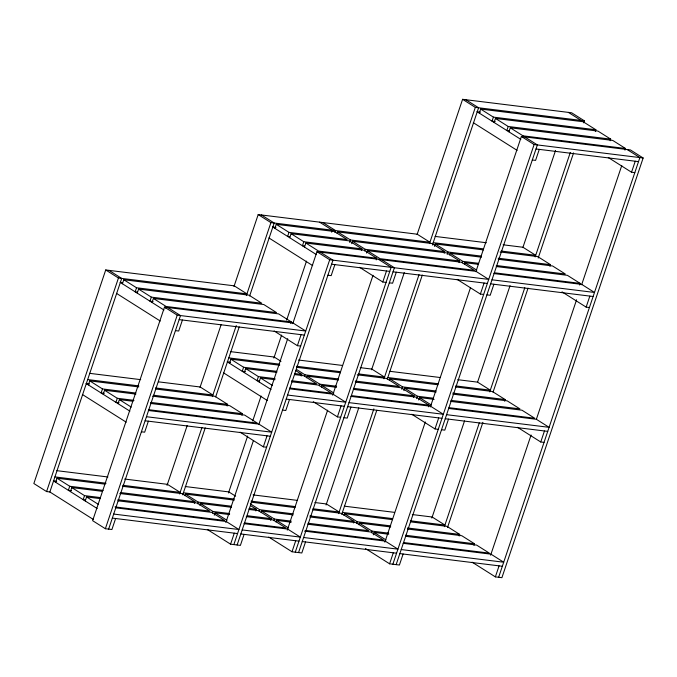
<?xml version="1.0" encoding="UTF-8"?>
<svg xmlns="http://www.w3.org/2000/svg" width="677" height="677" viewBox="0 0 677 677"><rect width="100%" height="100%" fill="white"/><g stroke="black" fill="none" stroke-linecap="round" stroke-linejoin="round"><path stroke-width="1.02" d="M105.722 269.962L118.45 278.01L246.936 293.877L234.208 285.829L105.722 269.962L33.85 483.522L46.578 491.57L49.853 491.967L121.716 278.416L108.989 270.368M46.578 491.57L118.45 278.01M55.632 482.269L56.995 478.216L104.994 484.148M88.391 384.925L89.753 380.88L138.793 386.939M122.435 283.773L123.798 279.728L249.009 295.18L261.737 303.228L136.526 287.767L123.798 279.728M56.995 478.216L69.723 486.264L68.36 490.309L71.491 490.698M89.753 380.88L102.481 388.928L101.118 392.973L104.25 393.362M136.526 287.767L135.163 291.812L137.245 292.075M70.433 491.62L71.796 487.575L102.058 491.307M103.192 394.285L104.554 390.24L135.857 394.099M137.236 293.124L138.599 289.079L263.81 304.54L276.538 312.588L151.326 297.127L138.599 289.079M71.796 487.575L84.523 495.623L83.161 499.668L85.251 499.922M104.554 390.24L117.282 398.279L115.919 402.333L119.05 402.713M151.326 297.127L149.964 301.172L153.095 301.561M85.234 500.98L86.597 496.926L100.162 498.602M117.993 403.636L119.355 399.591L132.92 401.266M152.037 302.484L153.4 298.439L278.619 313.891L291.347 321.939L290.797 323.555M164.503 307.113L177.23 315.16L305.716 331.028L292.989 322.98L164.503 307.113L92.631 520.672L105.367 528.72L111.908 529.524L115.615 518.506M165.586 308.103L166.127 306.478L153.4 298.439M105.367 528.72L177.23 315.16M108.633 529.118L180.505 315.567L167.778 307.519M148.373 421.17L144.666 432.188L141.391 431.782M182.418 320.018L178.711 331.028L175.436 330.63M167.041 485.392L187.224 425.435M200.003 387.456L221.193 324.495M233.971 286.523L258.191 214.567L417.201 234.2L429.937 242.248L270.918 222.615L258.191 214.567M179.591 493.99L201.974 427.483M212.35 396.646L236.273 325.544M246.369 295.57L270.918 222.615M182.705 494.845L205.241 427.881M215.667 396.908L239.209 326.949M249.635 295.967L274.185 223.021L261.457 214.973M184.931 495.699L185.481 494.083L234.284 500.108M229.511 363.253L230.874 359.208L279.677 365.233M274.896 228.377L276.258 224.324L334.413 231.509L347.149 239.556L288.994 232.372L276.258 224.324M194.392 503.341L194.934 501.725L182.206 493.677L122.732 486.331M227.15 406.005L227.692 404.389L214.964 396.341L155.49 388.996M197.667 503.747L198.209 502.131L185.481 494.083M230.874 359.208L243.602 367.247L242.239 371.292L245.353 371.681M288.994 232.372L287.632 236.417L289.705 236.679M199.74 505.059L200.282 503.434L231.441 507.285M244.312 372.604L245.675 368.559L276.825 372.409M289.705 237.729L291.068 233.683L349.222 240.86L361.95 248.908L361.408 250.524M241.951 415.365L242.501 413.74L229.765 405.701L152.553 396.163M212.468 513.098L213.01 511.482L200.282 503.434M245.675 368.559L258.402 376.607L257.04 380.652L259.122 380.906M291.068 233.683L303.795 241.731L302.433 245.776L304.506 246.03M214.27 515.222L215.083 512.794L229.621 514.588M259.113 381.963L260.476 377.918L275.014 379.712M304.506 247.088L305.869 243.035L364.023 250.219L376.75 258.267L376.209 259.883M228.471 492.974L247.638 436.013M252.682 421.026L261.094 396.037M273.872 358.065L281.607 335.081M286.65 320.086L306.495 261.127M225.83 522.542L253.41 440.6M258.792 424.606L287.708 338.661M292.76 323.674L316.971 251.717L475.99 271.35L488.718 279.398L329.699 259.765L316.971 251.717M331.671 232.194L332.339 230.197L319.612 222.149M334.937 232.6L335.614 230.603L322.887 222.555M244.101 534.373L240.394 545.391L230.578 544.173L234.284 533.163M266.611 447.243L263.336 446.837L267.043 435.827M300.647 346.082L297.381 345.685L301.087 334.666M337.146 233.531L337.688 231.915L432.011 243.559L444.738 251.599L444.197 253.223M233.853 544.579L329.699 259.765M237.119 544.985L332.974 260.171L320.246 252.123M289.494 399.498L285.787 410.507L282.512 410.11M334.878 264.614L331.171 275.632L327.905 275.226M255.821 510.923L256.363 509.307L250.422 505.55M301.214 376.048L301.756 374.432L295.815 370.674M259.088 511.33L259.638 509.713L250.304 503.815M304.481 376.454L305.022 374.838L296.543 369.473M349.603 242.383L350.415 239.954L337.688 231.915M261.161 512.641L261.711 511.025L293.149 514.901M306.554 377.766L307.104 376.141L338.542 380.025M351.676 243.695L352.489 241.266L446.812 252.91L459.539 260.958L458.998 262.574M270.622 520.283L271.164 518.667L258.436 510.619L249.094 509.468M273.897 520.689L274.439 519.064L261.711 511.025M319.282 385.805L319.832 384.189L307.104 376.141M364.675 250.93L365.225 249.314L352.489 241.266M275.971 521.992L276.512 520.376L291.186 522.187M321.355 387.117L321.905 385.501L336.579 387.312M366.477 253.054L367.298 250.625L461.612 262.27L474.34 270.309L380.025 258.665L367.298 250.625M287.251 530.125L327.617 410.203M332.661 395.216L373.019 275.294M305.522 541.955L301.815 552.974L292.007 551.763L295.714 540.745M340.666 417.286L337.4 416.88L341.106 405.87M386.059 282.411L382.784 282.004L386.491 270.995M295.274 552.161L391.128 267.347L378.401 259.299M298.549 552.567L394.395 267.753L381.667 259.706M350.914 407.08L347.208 418.098L343.941 417.692M396.307 272.205L392.601 283.214L389.326 282.817M326.069 504.991L358.768 407.833M371.58 369.769L404.279 272.611M417.091 234.547L462.594 99.324L571.633 112.788L584.369 120.828L583.692 122.833M338.61 513.623L373.856 408.866M383.969 378.815L419.029 274.642M429.48 243.593L475.322 107.372L462.594 99.324M341.733 514.444L376.793 410.27M387.244 379.222L422.304 275.048M432.391 245.074L478.597 107.77L465.869 99.731M343.95 515.332L344.5 513.716L392.609 519.657M389.343 380.457L389.884 378.841L438.002 384.781M434.465 246.386L435.277 243.957L483.386 249.898M479.308 113.127L480.67 109.082L583.168 121.742L595.895 129.781L595.354 131.406M353.411 522.974L353.953 521.358L341.225 513.31L312.926 509.815M356.677 523.38L357.228 521.764L344.5 513.716M401.799 389.309L402.62 386.88L389.884 378.841M447.192 254.434L448.005 252.005L435.277 243.957M480.67 109.082L493.398 117.129L492.035 121.175L495.175 121.564M358.759 524.692L359.301 523.067L390.68 526.943M403.873 390.621L404.694 388.192L436.064 392.068M449.536 254.933L450.087 253.316L481.457 257.192M494.108 122.486L495.471 118.441L597.969 131.093L610.705 139.14L610.155 140.757M413.605 397.45L414.146 395.833L401.419 387.794L355.307 382.099M371.487 532.731L372.028 531.115L359.301 523.067M416.6 398.668L417.421 396.24L404.694 388.192M462.264 262.981L462.814 261.364L450.087 253.316M495.471 118.441L508.207 126.481L506.845 130.534L508.935 130.788M373.289 534.855L374.102 532.427L388.742 534.238M418.674 399.98L419.495 397.551L434.135 399.354M464.337 264.292L464.887 262.668L478.478 264.352M508.918 131.837L510.28 127.792L612.778 140.452L625.506 148.491L624.956 150.116M428.406 406.809L428.956 405.193L416.22 397.145L353.343 389.385M384.858 542.142L425.308 421.949M430.36 406.919L470.481 287.725M475.872 271.697L521.383 136.475L630.422 149.939L643.15 157.986L501.911 577.676L495.361 576.872L472.123 562.181M522.458 137.456L523.008 135.84L510.28 127.792M403.12 554.006L399.413 565.024L389.597 563.806L393.303 552.796M438.256 429.336L434.989 428.93L438.696 417.921M483.649 294.461L480.382 294.055L484.089 283.037M392.863 564.212L534.111 144.523L521.383 136.475M396.138 564.618L537.377 144.92L524.65 136.881M448.504 419.131L444.797 430.14L441.531 429.743M493.897 284.255L490.19 295.265L486.924 294.859M539.29 149.372L535.583 160.39L532.308 159.984M431.841 518.057L464.54 420.891M477.683 381.828L510.052 285.669M522.856 247.604L555.555 150.446M444.374 526.681L479.291 422.93M489.742 391.873L524.802 287.708M535.16 256.921L570.305 152.477M447.505 527.501L482.904 422.33M493.017 392.279L528.068 288.106M538.181 258.055L573.58 152.884M459.175 536.032L459.725 534.415L446.998 526.367L410.389 521.849M504.568 401.156L505.118 399.54L492.382 391.492L455.782 386.973M549.961 266.281L550.503 264.665L537.775 256.617L500.125 251.971M473.985 545.391L474.526 543.775L461.799 535.727L407.41 529.008M579.571 284.992L580.113 283.375L567.385 275.327L496.266 266.543M490.622 555.208L531.081 435.006M536.472 418.978L576.584 299.784M581.645 284.755L621.757 165.56M495.361 576.872L499.076 565.854M544.029 442.394L540.754 441.988L544.46 430.978M589.422 307.519L586.147 307.113L589.853 296.094M634.806 172.643L631.539 172.237L635.246 161.219M498.636 577.269L639.875 157.58L627.147 149.532M475.322 107.372L584.369 120.828M477.234 111.815L480.374 112.204M493.398 117.129L595.895 129.781M508.207 126.481L610.705 139.14M523.008 135.84L625.506 148.491M534.111 144.523L643.15 157.986M536.023 148.974L638.521 161.625M435.116 236.417L486.365 242.738M503.104 244.803L522.974 247.257L535.702 255.305L501.192 251.04M433.204 242.654L483.412 248.848M272.823 227.066L275.945 227.447M350.415 239.954L444.738 251.599M448.005 252.005L481.474 256.134M498.213 258.208L550.503 264.665M498.196 259.257L552.584 265.968L565.312 274.016L496.283 265.494M303.795 241.731L361.95 248.908M365.225 249.314L459.539 260.958M462.814 261.364L478.504 263.302M376.75 258.267L318.596 251.082L305.869 243.035M494.345 272.78L580.113 283.375M493.905 273.567L581.755 284.408L594.491 292.456L491.993 279.804M331.612 264.216L389.766 271.392M393.041 271.799L487.355 283.443M490.63 283.849L593.128 296.501M120.362 282.461L122.444 282.715M166.127 306.478L291.347 321.939M179.143 319.612L304.354 335.073M230.603 351.642L274.219 357.033L281.014 361.323M298.455 360.02L342.469 365.453M360.282 367.653L371.817 369.075L384.544 377.123L358.345 373.89M389.724 371.292L439.932 377.487M457.711 379.687L477.581 382.141L490.309 390.18L455.799 385.924M228.801 357.896L279.686 364.175M296.509 366.257L340.523 371.69M387.811 377.529L438.019 383.724M296.492 367.306L340.506 372.739M357.27 374.813L386.618 378.435L399.345 386.482L355.332 381.041M227.438 361.941L230.552 362.322M243.602 367.247L276.834 371.351M294.487 373.535L301.756 374.432M305.022 374.838L338.559 378.976M402.62 386.88L436.09 391.018M452.82 393.083L505.118 399.54M294.487 374.584L303.829 375.743L316.557 383.783L291.635 380.711M452.803 394.132L507.191 400.852L519.919 408.891L450.89 400.369M258.402 376.607L275.023 378.655M319.832 384.189L336.596 386.262M353.369 388.327L414.146 395.833M417.421 396.24L433.111 398.178M291.635 381.76L318.63 385.095L331.358 393.142L289.824 388.014M450.874 401.427L521.992 410.203L534.72 418.251L448.961 407.664M351.397 395.613L428.956 405.193M289.392 388.793L333.008 394.183L345.735 402.223L287.581 395.046M350.948 396.392L430.597 406.234L443.325 414.273L349.01 402.629M448.512 408.443L536.37 419.291L549.098 427.331L446.6 414.679M89.559 373.332L140.689 379.645M158.426 381.836L200.164 386.99L212.891 395.029L155.498 387.946M286.219 399.091L344.373 406.268M347.648 406.674L441.963 418.318M445.238 418.724L547.735 431.376M87.68 379.569L138.802 385.882M86.317 383.622L89.449 384.003M102.481 388.928L135.874 393.049M153.611 395.241L227.692 404.389M117.282 398.279L133.978 400.344M150.675 402.409L242.501 413.74M150.658 403.458L244.575 415.052L257.302 423.1L148.779 409.703M148.339 410.482L258.944 424.14L271.672 432.18L146.46 416.719M145.098 420.772L270.318 436.225M56.8 470.667L107.931 476.98M124.619 479.037L167.405 484.326L180.133 492.365L122.74 485.282M185.219 486.526L228.834 491.908L235.621 496.199M253.063 494.895L297.076 500.337M314.898 502.537L326.424 503.959L339.152 511.998L312.952 508.766M344.339 506.168L394.539 512.371M412.318 514.562L432.188 517.016L444.924 525.064L410.406 520.799M54.922 476.904L106.052 483.217M183.408 492.771L234.293 499.051M251.116 501.132L295.138 506.565M342.427 512.404L392.626 518.607M251.099 502.182L295.113 507.615M53.559 480.958L56.69 481.339M69.723 486.264L103.116 490.385M120.853 492.577L194.934 501.725M198.209 502.131L231.441 506.227M249.094 508.41L256.363 509.307M259.638 509.713L293.175 513.851M309.939 515.925L353.953 521.358M357.228 521.764L390.697 525.894M407.427 527.958L459.725 534.415M119.795 493.499L197.015 503.036L209.743 511.076L117.916 499.744M309.914 516.974L356.026 522.669L368.762 530.709L307.976 523.211M84.523 495.623L100.179 497.553M213.01 511.482L229.63 513.538M247.283 515.713L271.164 518.667M274.439 519.064L291.203 521.138M372.028 531.115L388.767 533.18M405.498 535.245L474.526 543.775M117.9 500.794L211.816 512.387L224.544 520.435L114.98 506.904M246.242 516.644L273.237 519.97L285.973 528.018L244.431 522.889M307.95 524.26L370.835 532.02L383.563 540.068L306.012 530.489M405.481 536.302L476.6 545.078L489.327 553.126L403.568 542.539M115.581 507.818L226.186 521.476L238.922 529.516L113.702 514.063M243.999 523.676L287.615 529.059L300.343 537.106L242.188 529.922M304.506 531.14L385.205 541.109L397.932 549.149L303.618 537.504M403.12 543.318L490.977 554.167L503.705 562.215L401.207 549.555M112.34 518.108L237.559 533.569M240.826 533.967L298.98 541.151M302.255 541.549L396.578 553.202M399.845 553.6L502.342 566.26M568.367 112.382L581.094 120.43M608.293 157.546L631.539 172.237M477.023 111.68L520.825 139.369M473.316 122.698L517.118 150.379M562.012 291.863L586.147 307.113M464.887 262.668L476.769 270.182M457.136 279.364L480.382 294.055M359.546 267.313L382.784 282.004M272.611 226.93L316.413 254.611M268.904 237.94L312.706 265.621M517.516 427.305L540.754 441.988M419.495 397.551L431.376 405.058M411.743 414.239L434.989 428.93M274.134 330.994L297.381 345.685M321.905 385.501L333.786 393.007M313.256 401.63L337.4 416.88M120.142 282.326L163.944 310.007M260.476 377.918L272.357 385.425M227.218 361.806L271.02 389.487M116.436 293.336L160.237 321.025M223.512 372.824L267.313 400.505M240.098 432.154L263.336 446.837M374.102 532.427L385.983 539.933M365.462 548.556L389.597 563.806M119.355 399.591L131.236 407.105M86.097 383.478L129.899 411.167M82.391 394.496L126.193 422.177M276.512 520.376L288.394 527.882M268.761 537.073L292.007 551.763M215.083 512.794L226.964 520.3M207.34 529.49L230.578 544.173M86.597 496.926L98.478 504.441M53.339 480.822L97.149 508.503M49.633 491.832L93.434 519.513"/></g></svg>
